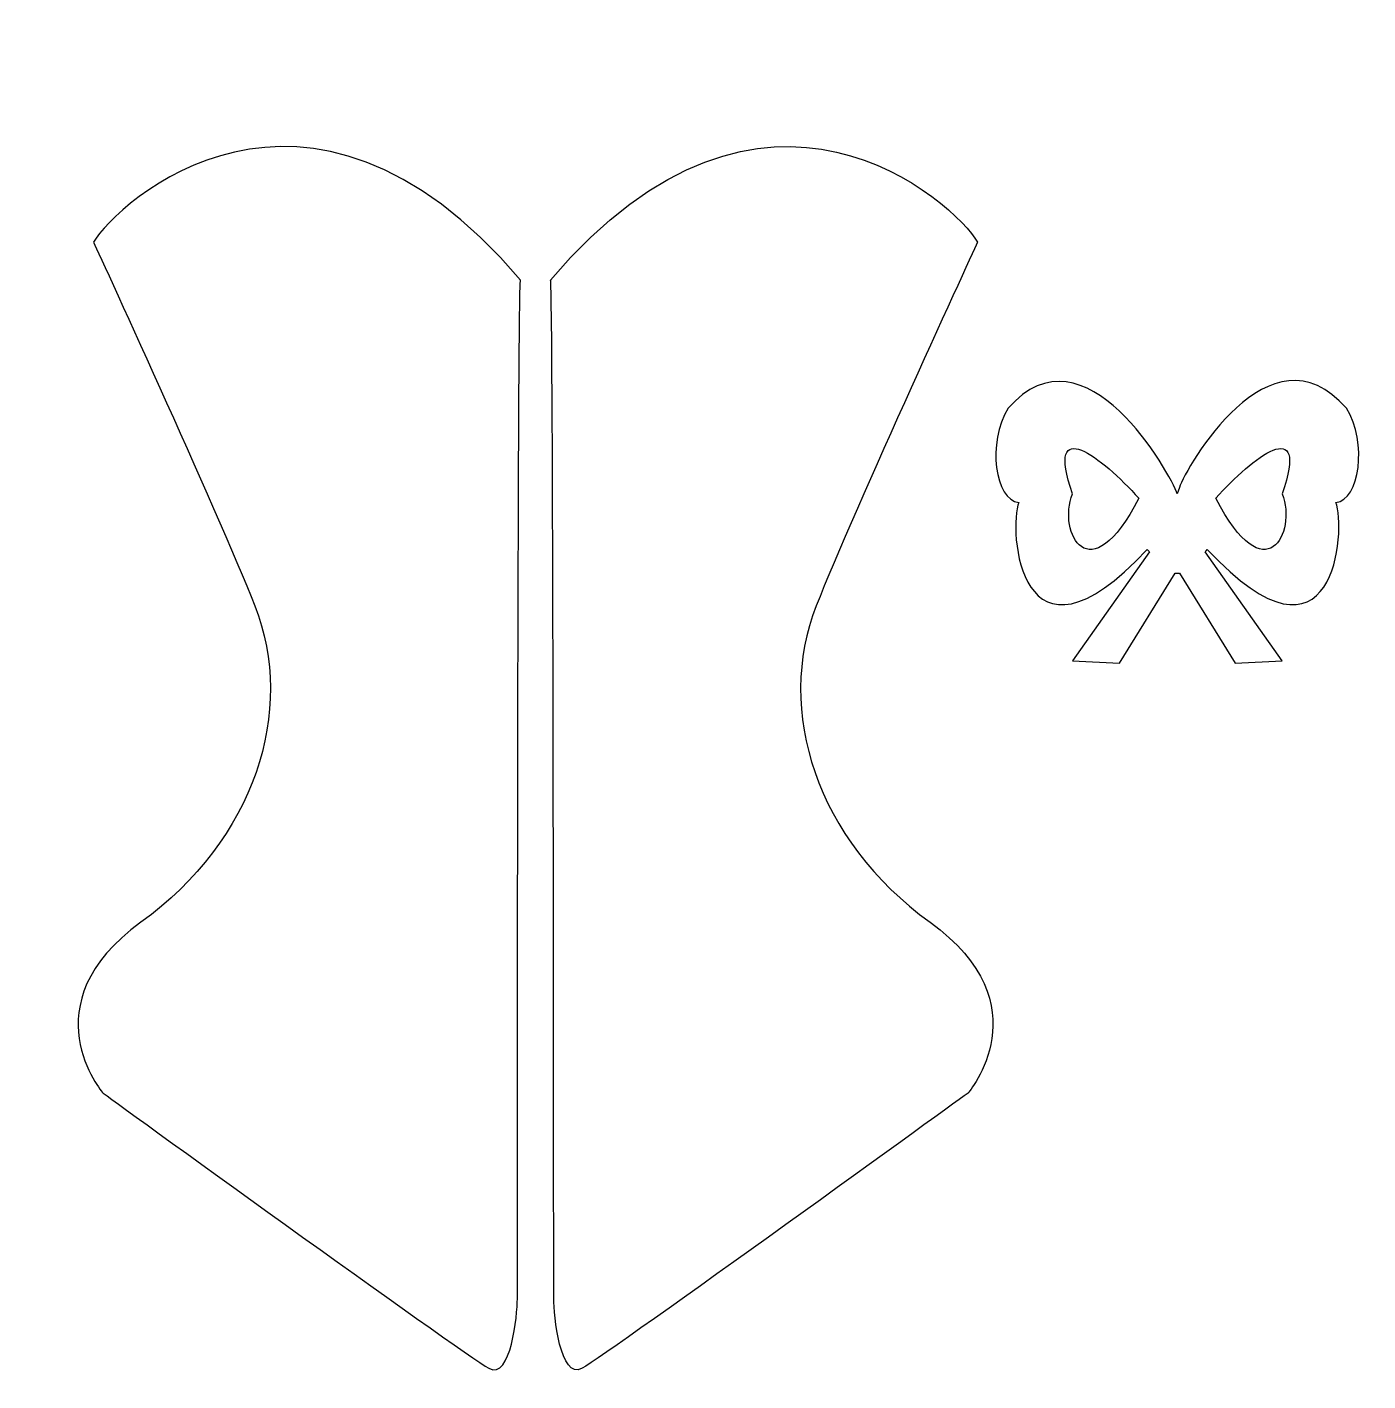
# Model space of a CAD drawing. Header units: centimetres. Extents: x -6.3 to 10.3, y -8.4 to 8.4.
import ezdxf

# ---------------------------------------------------------------- set-up
doc = ezdxf.new("R2010")
doc.units = ezdxf.units.CM
doc.header["$MEASUREMENT"] = 0
doc.layers.add('Camada 1', color=7, linetype='Continuous')

msp = doc.modelspace()

# ---------------------------------------------------------------- linework, layer by layer
at = {"layer": 'Camada 1', "lineweight": 25}
for points, knots in [([(-0.57904, -8.25344), (-0.93528, -8.0499), (-5.37252, -4.83521), (-5.37252, -4.83521), (-5.37252, -4.83521), (-5.37252, -4.83521), (-6.31547, -3.73518), (-4.90095, -2.71362), (-4.90095, -2.71362), (-3.48654, -1.69214), (-2.97579, -0.08117), (-3.48654, 1.21539), (-3.48654, 1.21539), (-3.95824, 2.41289), (-5.49036, 5.73371), (-5.49036, 5.73371), (-5.49036, 5.73371), (-5.2153, 6.20517), (-2.85794, 8.40542), (-0.18623, 5.26225), (-0.18623, 5.26225), (-0.22549, 5.1837), (-0.22549, -7.38899), (-0.22549, -7.38899), (-0.22549, -7.38899), (-0.22553, -7.58558), (-0.30409, -8.41065), (-0.57904, -8.25344)], [0, 0, 0, 0, 0.125, 0.125, 0.125, 0.125, 0.25, 0.25, 0.25, 0.25, 0.375, 0.375, 0.375, 0.375, 0.5, 0.5, 0.5, 0.5, 0.625, 0.625, 0.625, 0.625, 0.75, 0.75, 0.75, 0.75, 1, 1, 1, 1]), ([(0.57907, -8.25344), (0.93531, -8.0499), (5.37255, -4.83521), (5.37255, -4.83521), (5.37255, -4.83521), (5.37255, -4.83521), (6.3155, -3.73518), (4.90098, -2.71362), (4.90098, -2.71362), (3.48657, -1.69214), (2.97579, -0.08117), (3.48657, 1.21539), (3.48657, 1.21539), (3.95824, 2.41289), (5.49039, 5.73371), (5.49039, 5.73371), (5.49039, 5.73371), (5.21533, 6.20517), (2.85797, 8.40542), (0.18623, 5.26222), (0.18623, 5.26222), (0.22549, 5.18367), (0.22549, -7.38904), (0.22549, -7.38904), (0.22549, -7.38904), (0.22556, -7.58558), (0.30411, -8.41065), (0.57907, -8.25344)], [0, 0, 0, 0, 0.125, 0.125, 0.125, 0.125, 0.25, 0.25, 0.25, 0.25, 0.375, 0.375, 0.375, 0.375, 0.5, 0.5, 0.5, 0.5, 0.625, 0.625, 0.625, 0.625, 0.75, 0.75, 0.75, 0.75, 1, 1, 1, 1]), ([(7.94486, 1.6225), (7.94486, 1.6225), (7.25316, 0.50527), (7.25316, 0.50527), (7.25316, 0.50527), (7.25316, 0.50527), (6.66809, 0.53191), (6.66809, 0.53191), (6.66809, 0.53191), (6.66809, 0.53191), (7.62567, 1.88848), (7.62567, 1.88848), (7.62567, 1.88848), (7.62567, 1.88848), (7.62567, 1.88848), (7.59913, 1.91512), (7.59913, 1.91512), (6.00311, 0.21258), (5.86995, 2.18103), (6.003, 2.50022), (6.003, 2.50022), (5.7104, 2.52689), (5.60403, 3.24515), (5.86994, 3.67076), (5.86994, 3.67076), (6.82755, 4.76143), (7.89173, 2.84611), (7.97147, 2.60663), (7.97147, 2.60663), (7.97147, 2.60663), (7.99814, 2.68651), (7.99814, 2.68651), (7.99814, 2.68651), (8.07789, 2.92585), (9.11537, 4.76145), (10.07298, 3.67079), (10.07298, 3.67079), (10.3391, 3.24518), (10.23268, 2.52692), (9.94003, 2.50025), (9.94003, 2.50025), (10.07298, 2.18106), (9.94003, 0.21261), (8.34401, 1.91515), (8.34401, 1.91515), (8.31739, 1.88851), (8.31739, 1.88851), (8.31739, 1.88851), (8.31739, 1.88851), (8.31739, 1.88851), (9.27508, 0.53194), (9.27508, 0.53194), (9.27508, 0.53194), (9.27508, 0.53194), (8.68977, 0.5053), (8.68977, 0.5053), (8.68977, 0.5053), (8.68977, 0.5053), (7.99815, 1.62253), (7.99815, 1.62253), (7.99815, 1.62253), (7.99815, 1.62253), (7.94486, 1.6225), (7.94486, 1.6225), (7.94486, 1.6225), (7.94486, 1.6225), (7.94486, 1.6225), (7.94486, 1.6225)], [0, 0, 0, 0, 0.05555556, 0.05555556, 0.05555556, 0.05555556, 0.11111111, 0.11111111, 0.11111111, 0.11111111, 0.16666667, 0.16666667, 0.16666667, 0.16666667, 0.22222222, 0.22222222, 0.22222222, 0.22222222, 0.27777778, 0.27777778, 0.27777778, 0.27777778, 0.33333333, 0.33333333, 0.33333333, 0.33333333, 0.38888889, 0.38888889, 0.38888889, 0.38888889, 0.44444444, 0.44444444, 0.44444444, 0.44444444, 0.5, 0.5, 0.5, 0.5, 0.55555556, 0.55555556, 0.55555556, 0.55555556, 0.61111111, 0.61111111, 0.61111111, 0.61111111, 0.66666667, 0.66666667, 0.66666667, 0.66666667, 0.72222222, 0.72222222, 0.72222222, 0.72222222, 0.77777778, 0.77777778, 0.77777778, 0.77777778, 0.83333333, 0.83333333, 0.83333333, 0.83333333, 0.88888889, 0.88888889, 0.88888889, 0.88888889, 1, 1, 1, 1]), ([(7.49274, 2.55357), (7.04036, 3.05892), (6.32222, 3.61759), (6.66809, 2.60665), (6.66809, 2.60665), (6.48184, 2.12796), (6.88089, 1.35639), (7.49274, 2.55357)], [0, 0, 0, 0, 0.33333333, 0.33333333, 0.33333333, 0.33333333, 1, 1, 1, 1]), ([(9.27502, 2.60662), (9.62072, 3.61754), (8.90251, 3.0589), (8.45034, 2.55354), (8.45034, 2.55354), (9.06211, 1.35639), (9.46116, 2.12796), (9.27502, 2.60662)], [0, 0, 0, 0, 0.33333333, 0.33333333, 0.33333333, 0.33333333, 1, 1, 1, 1])]:
    msp.add_open_spline(points, degree=3, knots=knots, dxfattribs=at)

doc.saveas('drawing.dxf')
